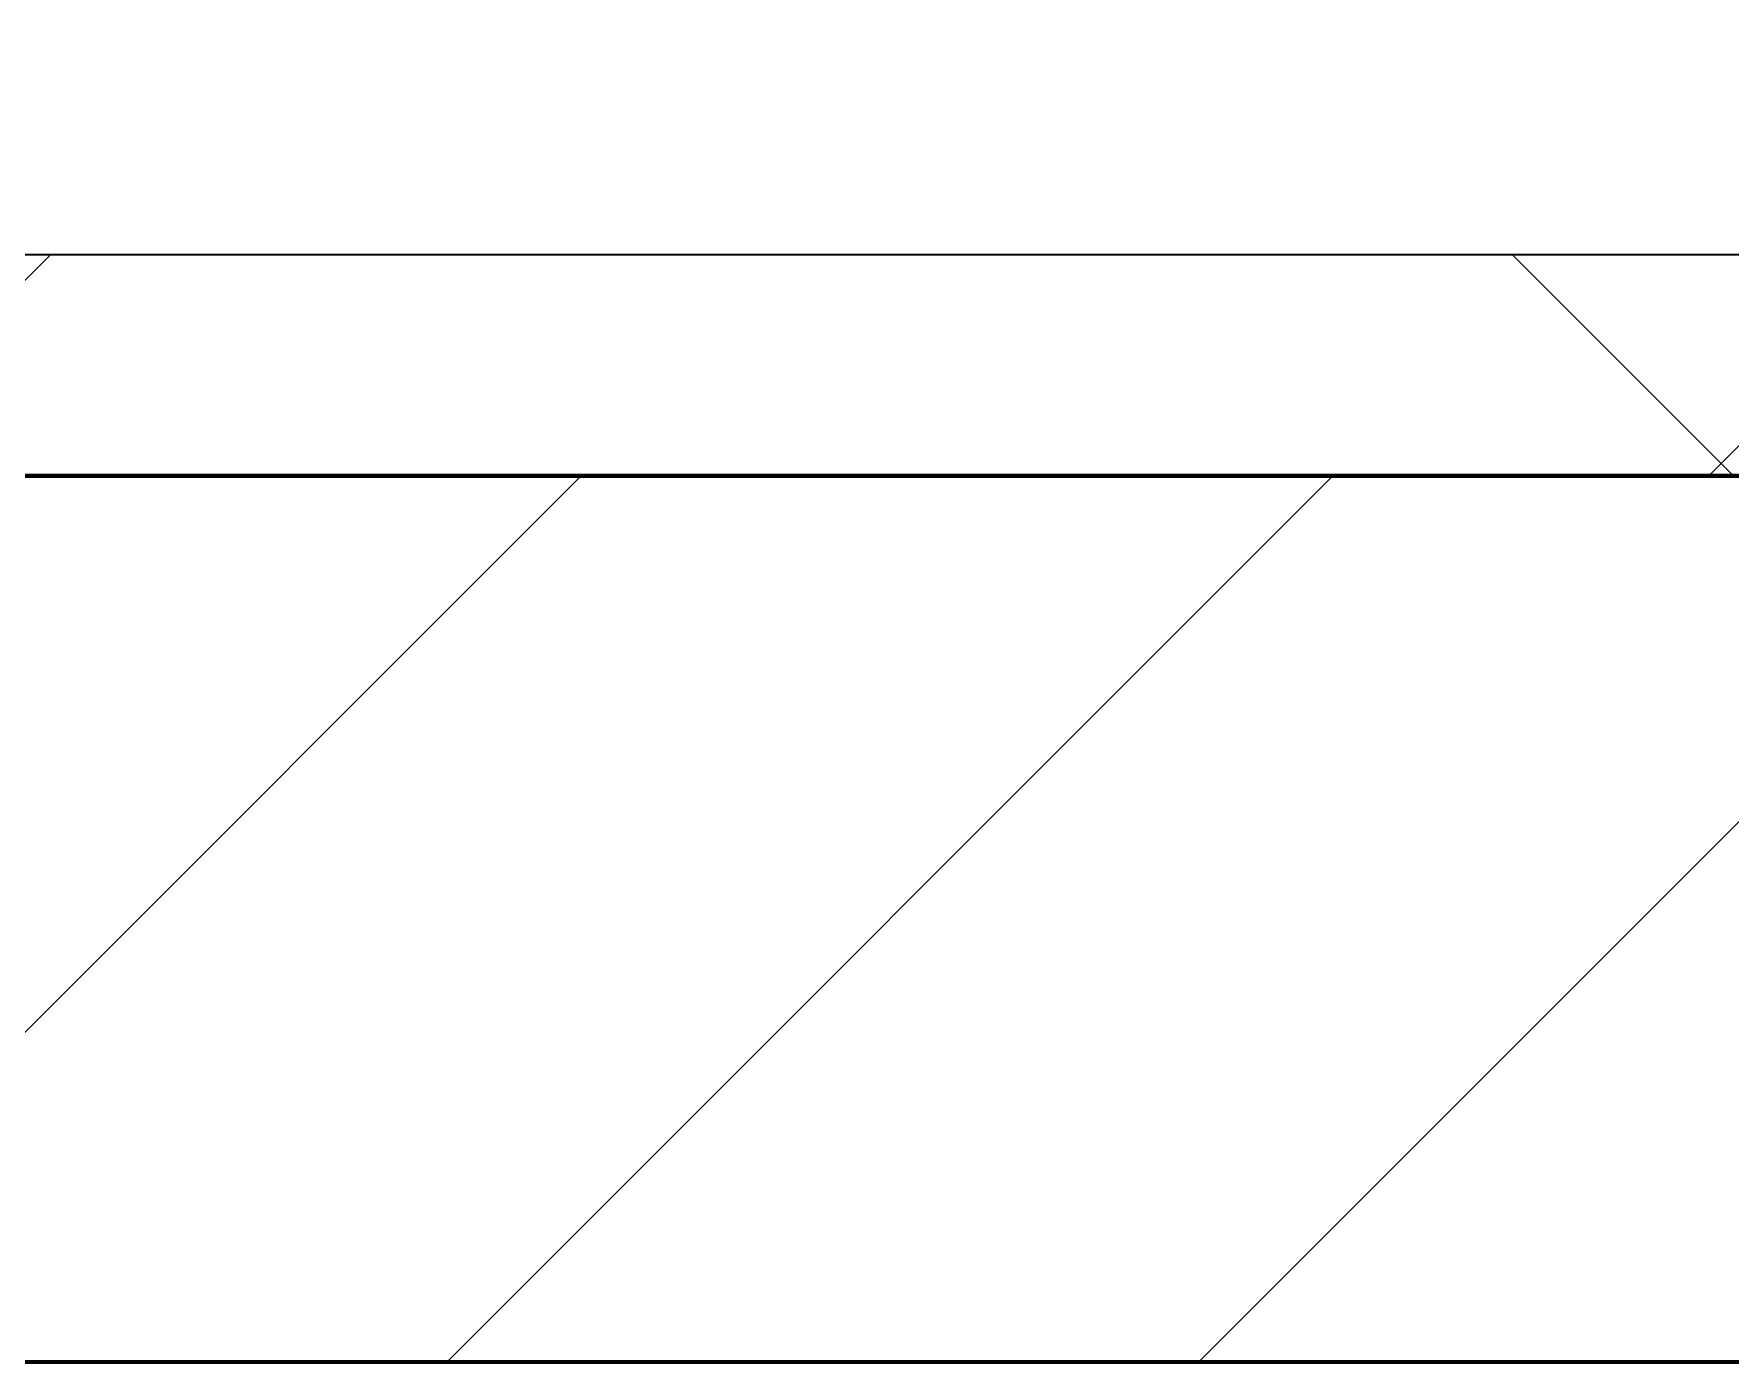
# Model space of a CAD drawing. Header units: millimetres. Extents: x -853432 to -773672, y -18171 to 22484.
# Drawn here: x -797997.1 to -797614.2, y -4021 to -3721.2 of the extents above; entities that cross this region are included whole.
import ezdxf
from ezdxf.xclip import XClip

# ---------------------------------------------------------------- set-up
doc = ezdxf.new("R2010")
doc.units = ezdxf.units.MM
doc.header["$XCLIPFRAME"] = 0
for name, color, linetype, lineweight in [('A-GLAZ-CURT', 2, 'Continuous', 9), ('A-WALL', 5, 'Continuous', 35), ('A-WALL-FNSH', 2, 'Continuous', 35), ('A-WALL-PATT', 1, 'Continuous', 35)]:
    doc.layers.add(name, color=color, linetype=linetype, lineweight=lineweight)
doc.layers.add('A11_ALU.SOLID SHEET', color=2, linetype='Continuous')

# ---------------------------------------------------------------- blocks, each defined once
blk = doc.blocks.new('PPLS-PP19_Custom Tile Pattern - Custom Tile Pattern-V148-4251-01 ENLARGED CONCOURSE LEVEL - REFLECTED CEILING PLAN - SHEET 2')
at = {"layer": 'A-GLAZ-CURT'}
for p, q in [((-300, 0), (300, 0)), ((300, 0), (-300, 0)), ((195.99, 0), (213.31, 0)), ((213.31, 0), (195.99, 0)), ((230.06, 0), (300, 0)), ((-300, -50), (300, -50)), ((300, -50), (-300, -50))]:
    blk.add_line(p, q, dxfattribs=at)
for points, knots in [([(0.98, 0), (2.32, 0), (17.56, 0), (43.36, 0), (70.92, 0), (82.12, 0), (83.66, 0)], [-5415.355463, -5415.355463, -5415.355463, -5415.355463, -5340.621928, -4573.028122, -4094.177415, -3869.465285, -3869.465285, -3869.465285, -3869.465285]), ([(103.09, 0), (101.08, 0), (86.31, 0), (63.34, 0), (35.84, 0), (13.15, 0), (5.53, 0), (1.8, 0)], [-375.435014, -375.435014, -375.435014, -375.435014, -369.147452, -330.153101, -307.516438, -285.83788, -250.29001, -250.29001, -250.29001, -250.29001]), ([(27.44, 0), (27.9, 0), (29.54, 0), (38.07, 0), (53.39, 0), (71.67, 0), (84.83, 0), (86.01, 0), (92.51, 0), (94.33, 0)], [-5037.309798, -5037.309798, -5037.309798, -5037.309798, -4887.603822, -4705.298446, -4353.683244, -3960.84581, -3759.045785, -3336.541051, -2783.776468, -2783.776468, -2783.776468, -2783.776468]), ([(136.44, 0), (121.66, 0), (86.93, 0), (51.16, 0), (31.18, 0)], [-106.750556, -106.750556, -106.750556, -106.750556, -59.610984, 0, 0, 0, 0]), ([(36.29, 0), (37.77, 0), (48.82, 0), (64.79, 0), (95.91, 0), (124.45, 0), (132.42, 0), (134.6, 0)], [-314.598523, -314.598523, -314.598523, -314.598523, -305.899624, -287.17622, -249.500363, -194.761443, -152.241002, -152.241002, -152.241002, -152.241002]), ([(69.92, 0), (74.9, 0), (97.93, 0), (120.63, 0), (138.28, 0), (138.53, 0)], [-361.476369, -361.476369, -361.476369, -361.476369, -346.313304, -291.370682, -290.5735, -290.5735, -290.5735, -290.5735]), ([(69.92, 0), (80.87, 0), (101.11, 0), (116.36, 0), (128.63, 0), (128.95, 0)], [-95.78951, -95.78951, -95.78951, -95.78951, -63.759246, -39.050993, -35.895543, -35.895543, -35.895543, -35.895543]), ([(114.39, 0), (114.2, 0), (112.08, 0), (105.42, 0), (92.38, 0), (85.59, 0), (76.16, 0), (71.09, 0), (69.92, 0)], [-8148.58938, -8148.58938, -8148.58938, -8148.58938, -8105.191388, -7723.759874, -7531.75727, -7135.649961, -6924.452779, -6863.354733, -6863.354733, -6863.354733, -6863.354733]), ([(138.87, 0), (129.66, 0), (108.86, 0), (82.15, 0), (70.09, 0)], [-454.370614, -454.370614, -454.370614, -454.370614, -401.860199, -358.877847, -358.877847, -358.877847, -358.877847]), ([(94.4, 0), (94.4, 0), (94.64, 0), (99.11, 0), (108.97, 0), (120.79, 0), (139.94, 0), (163.31, 0), (185.23, 0), (193.62, 0), (194.69, 0), (194.79, 0)], [-2348.345796, -2348.345796, -2348.345796, -2348.345796, -2310.419338, -2233.599744, -2052.234781, -1843.028543, -1530.39897, -1095.004608, -529.74427, -295.064701, -265.121568, -265.121568, -265.121568, -265.121568]), ([(129.02, 0), (129.02, 0), (124.41, 0), (122.35, 0), (114.96, 0), (108.04, 0), (103.09, 0)], [-35.386604, -35.386604, -35.386604, -35.386604, -31.430235, -22.807238, -15.488593, 0, 0, 0, 0]), ([(138.19, 0), (136.47, 0), (132.66, 0), (126.24, 0), (118.6, 0), (114.23, 0), (111.98, 0), (105.66, 0), (105.23, 0), (105.23, 0)], [-9778.307256, -9778.307256, -9778.307256, -9778.307256, -9677.714971, -9567.007022, -9453.21225, -9220.200448, -9012.77275, -8966.157302, -8929.495943, -8929.495943, -8929.495943, -8929.495943]), ([(105.26, 0), (105.52, 0), (111.01, 0), (112.65, 0), (113.59, 0)], [-8920.561005, -8920.561005, -8920.561005, -8920.561005, -8814.835624, -8577.462505, -8577.462505, -8577.462505, -8577.462505]), ([(128.58, 0), (128.8, 0), (130.16, 0), (139.26, 0), (152.67, 0), (161.24, 0), (162.19, 0), (162.75, 0)], [-633.326174, -633.326174, -633.326174, -633.326174, -627.736123, -618.981161, -602.094757, -592.980799, -581.414464, -581.414464, -581.414464, -581.414464]), ([(137.1, 0), (136, 0), (133.64, 0), (129.87, 0), (129.11, 0)], [-670.405967, -670.405967, -670.405967, -670.405967, -651.020627, -640.742133, -640.742133, -640.742133, -640.742133]), ([(157.9, 0), (156.77, 0), (151.67, 0), (144.85, 0), (139.83, 0), (138.89, 0)], [-10292.955006, -10292.955006, -10292.955006, -10292.955006, -10098.273015, -9847.788484, -9792.084155, -9792.084155, -9792.084155, -9792.084155]), ([(168.37, 0), (167.68, 0), (162.47, 0), (152.8, 0), (139.77, 0), (139.11, 0)], [-543.375029, -543.375029, -543.375029, -543.375029, -530.793311, -458.593899, -454.816382, -454.816382, -454.816382, -454.816382]), ([(193.8, 0), (193.33, 0), (190.11, 0), (183.13, 0), (171, 0), (161.95, 0), (161.28, 0), (158.35, 0), (157.85, 0), (157.77, 0)], [-11665.349007, -11665.349007, -11665.349007, -11665.349007, -11565.880756, -11105.624034, -10839.086983, -10768.332124, -10666.779182, -10580.760289, -10550.278881, -10550.278881, -10550.278881, -10550.278881]), ([(276.75, 0), (271.02, 0), (246.45, 0), (207.11, 0), (177.41, 0), (159.34, 0), (158.33, 0), (158.3, 0)], [-261.92511, -261.92511, -261.92511, -261.92511, -244.693688, -187.987675, -143.776725, -129.632772, -123.352749, -123.352749, -123.352749, -123.352749]), ([(159.07, 0), (159.13, 0), (160.84, 0), (165.21, 0), (174.15, 0), (185.98, 0), (208.82, 0), (219.42, 0), (230.06, 0)], [-115.643202, -115.643202, -115.643202, -115.643202, -114.681583, -87.660824, -65.295536, -41.623857, -24.459831, 0, 0, 0, 0]), ([(162.75, 0), (165.4, 0), (170.91, 0), (172.61, 0), (172.61, 0)], [-111.264224, -111.264224, -111.264224, -111.264224, -56.742688, -19.085662, -19.085662, -19.085662, -19.085662]), ([(247.1, 0), (246.76, 0), (245.04, 0), (238.34, 0), (226.56, 0), (221.1, 0), (200.27, 0), (182.99, 0), (174.27, 0), (169.67, 0), (168.99, 0)], [-9649.085549, -9649.085549, -9649.085549, -9649.085549, -9581.591397, -9406.094246, -9221.510254, -9016.44624, -8717.832359, -8253.978395, -8152.463617, -8069.855175, -8069.855175, -8069.855175, -8069.855175]), ([(215.22, 0), (214.62, 0), (210.55, 0), (203.98, 0), (187.54, 0), (175.3, 0), (169.49, 0)], [-203.825446, -203.825446, -203.825446, -203.825446, -198.527383, -184.406837, -162.427601, -142.916156, -142.916156, -142.916156, -142.916156]), ([(171.51, 0), (176.48, 0), (193.23, 0), (201.73, 0), (208.81, 0), (213.9, 0), (241.96, 0), (266.73, 0), (281.71, 0), (291.71, 0), (296.52, 0), (297.86, 0), (298.09, 0)], [-7971.819559, -7971.819559, -7971.819559, -7971.819559, -7784.112253, -7606.717214, -7289.299508, -7042.621073, -6582.165592, -6068.460911, -5766.029927, -5566.724884, -5280.360606, -5199.253518, -5199.253518, -5199.253518, -5199.253518]), ([(172.07, 0), (177.66, 0), (187.87, 0), (201.08, 0), (207.47, 0), (213.96, 0), (215.11, 0)], [-255.364076, -255.364076, -255.364076, -255.364076, -237.955587, -223.92608, -215.862851, -208.75215, -208.75215, -208.75215, -208.75215]), ([(300, 0), (288.22, 0), (262, 0), (230.43, 0), (219.94, 0), (219.02, 0)], [-12528.858583, -12528.858583, -12528.858583, -12528.858583, -11905.454923, -11162.864862, -10856.732305, -10856.732305, -10856.732305, -10856.732305]), ([(219.9, 0), (220.86, 0), (227.84, 0), (242.06, 0), (246.54, 0), (246.96, 0)], [-10670.940496, -10670.940496, -10670.940496, -10670.940496, -10511.382485, -9925.173265, -9834.877357, -9834.877357, -9834.877357, -9834.877357]), ([(284.76, 0), (284.76, 0), (285.09, 0), (287.47, 0), (293.59, 0), (297.76, 0), (300, 0)], [-4110.630118, -4110.630118, -4110.630118, -4110.630118, -4053.389046, -3959.664717, -3862.421465, -3746.95702, -3746.95702, -3746.95702, -3746.95702]), ([(297.38, 0), (295.84, 0), (291.62, 0), (285.38, 0), (284.87, 0)], [-4803.172655, -4803.172655, -4803.172655, -4803.172655, -4358.271401, -4143.037883, -4143.037883, -4143.037883, -4143.037883])]:
    blk.add_open_spline(points, degree=3, knots=knots, dxfattribs=at)
for points in [[(84.06, 0), (83.48, 0), (82.41, 0), (81.72, 0)], [(168.74, 0), (168.74, 0), (169.81, 0), (171.51, 0)], [(195.11, 0), (194.91, 0), (194.44, 0), (193.8, 0)], [(300, 0), (292.32, 0), (284.63, 0), (276.95, 0)]]:
    blk.add_open_spline(points, degree=3, dxfattribs=at)
blk = doc.blocks.new('PPLS-PP19_Custom Tile Pattern - Custom Tile Pattern-V149-4251-01 ENLARGED CONCOURSE LEVEL - REFLECTED CEILING PLAN - SHEET 2')
at = {"layer": 'A-GLAZ-CURT'}
for p, q in [((-300, 0), (300, 0)), ((300, 0), (-300, 0)), ((-293.07, 0), (-275.75, 0)), ((-275.75, 0), (-293.07, 0)), ((-222.32, 0), (-205, 0)), ((-205, 0), (-222.32, 0)), ((-300, -50), (300, -50)), ((300, -50), (-300, -50))]:
    blk.add_line(p, q, dxfattribs=at)
at = {"layer": 'A-GLAZ-CURT', "flags": 128}
for points in [[(-300, 0), (-291.56, 0), (-283.3, 0), (-275.2, 0), (-267.26, 0), (-259.45, 0), (-251.77, 0), (-244.2, 0), (-236.74, 0), (-229.36, 0), (-222.06, 0), (-214.83, 0), (-207.71, 0), (-200.76, 0), (-194.02, 0), (-187.54, 0), (-181.38, 0), (-175.58, 0), (-170.25, 0), (-165.64, 0), (-162.01, 0), (-159.53, 0), (-157.46, 0), (-154.52, 0), (-149.42, 0), (-141.84, 0), (-132.81, 0)], [(-185.35, 0), (-190.44, 0), (-196.37, 0), (-202.58, 0), (-209.04, 0), (-215.73, 0), (-222.63, 0), (-229.72, 0), (-236.97, 0), (-244.39, 0), (-251.96, 0), (-259.67, 0), (-267.51, 0), (-275.48, 0), (-283.55, 0), (-291.73, 0), (-300, 0)], [(-125.17, 0), (-128.55, 0), (-134.16, 0), (-140.03, 0), (-145.5, 0), (-150.63, 0), (-155.53, 0), (-160.27, 0), (-164.95, 0), (-169.65, 0), (-174.47, 0), (-179.49, 0), (-184.81, 0)]]:
    blk.add_lwpolyline(points, dxfattribs=at)
at = {"layer": 'A-GLAZ-CURT'}
for points, knots in [([(-300, 0), (-284.65, 0), (-236.57, 0), (-174.61, 0), (-129.95, 0), (-110.8, 0), (-99.5, 0), (-91.46, 0)], [-5323.127839, -5323.127839, -5323.127839, -5323.127839, -4502.809032, -2700.551212, -1002.059161, -460.363443, 0, 0, 0, 0]), ([(-116.42, 0), (-122.26, 0), (-150.39, 0), (-202.69, 0), (-262.56, 0), (-294.48, 0), (-300, 0)], [-17697.986349, -17697.986349, -17697.986349, -17697.986349, -17136.203329, -15131.813646, -13729.592194, -13439.944408, -13439.944408, -13439.944408, -13439.944408]), ([(-137.88, 0), (-140.56, 0), (-147.66, 0), (-147.69, 0), (-158.72, 0), (-174.02, 0), (-185.59, 0), (-209.77, 0), (-232.01, 0), (-255.22, 0), (-262.59, 0), (-264.9, 0), (-265.4, 0)], [-3187.727384, -3187.727384, -3187.727384, -3187.727384, -2919.378265, -2477.344047, -2237.412286, -2029.680487, -1755.085331, -1400.429864, -858.079193, -543.655514, -208.940337, 0, 0, 0, 0]), ([(-258.6, 0), (-257.91, 0), (-254.26, 0), (-241.25, 0), (-225.99, 0), (-213.1, 0), (-200.2, 0), (-191.67, 0), (-186.07, 0), (-185.9, 0)], [-5722.54675, -5722.54675, -5722.54675, -5722.54675, -5657.471696, -5413.335975, -5017.494783, -4832.723979, -4666.091899, -4349.945572, -4339.918005, -4339.918005, -4339.918005, -4339.918005]), ([(-133.82, 0), (-135.51, 0), (-137.8, 0), (-149.31, 0), (-162.01, 0), (-177.91, 0), (-199.46, 0), (-216.65, 0), (-231.26, 0), (-233.46, 0), (-234, 0)], [-2731.647847, -2731.647847, -2731.647847, -2731.647847, -2418.507304, -2308.929706, -2113.765672, -1763.376603, -1422.553702, -978.033455, -846.069444, -682.911962, -682.911962, -682.911962, -682.911962]), ([(-233.49, 0), (-233.44, 0), (-232.38, 0), (-230.74, 0), (-225.3, 0), (-223.63, 0)], [-455.274641, -455.274641, -455.274641, -455.274641, -440.605512, -119.536984, 0, 0, 0, 0]), ([(-223.63, 0), (-219.39, 0), (-206.47, 0), (-193.97, 0), (-186.42, 0)], [-5463.295695, -5463.295695, -5463.295695, -5463.295695, -5161.076232, -4755.090697, -4755.090697, -4755.090697, -4755.090697]), ([(-185.53, 0), (-180.42, 0), (-169.02, 0), (-152.12, 0), (-136.84, 0), (-127.33, 0), (-124.19, 0), (-123.43, 0), (-123.28, 0)], [-4739.070012, -4739.070012, -4739.070012, -4739.070012, -4465.409639, -4149.119819, -3839.893365, -3647.167523, -3488.92562, -3439.852845, -3439.852845, -3439.852845, -3439.852845]), ([(-185.37, 0), (-179.72, 0), (-171.24, 0), (-158.7, 0), (-157.22, 0)], [-4329.561039, -4329.561039, -4329.561039, -4329.561039, -4000.813434, -3840.635403, -3840.635403, -3840.635403, -3840.635403]), ([(-152.35, 0), (-151.03, 0), (-147.71, 0), (-143.57, 0), (-138.62, 0)], [-3494.978217, -3494.978217, -3494.978217, -3494.978217, -3371.022232, -3227.460399, -3227.460399, -3227.460399, -3227.460399]), ([(-118.78, 0), (-121.86, 0), (-126.28, 0), (-136.96, 0), (-147.46, 0), (-150.03, 0), (-150.57, 0)], [-5938.474035, -5938.474035, -5938.474035, -5938.474035, -5700.061948, -5508.838257, -5298.784692, -5196.16478, -5196.16478, -5196.16478, -5196.16478]), ([(-150.34, 0), (-150.07, 0), (-147.75, 0), (-142.6, 0), (-127.26, 0), (-107.3, 0), (-90.42, 0), (-75.26, 0), (-68.41, 0), (-65.12, 0), (-63.63, 0)], [-4948.728362, -4948.728362, -4948.728362, -4948.728362, -4883.323924, -4440.880425, -4054.690705, -3793.097032, -3402.597032, -3144.956779, -3050.982048, -2969.237017, -2969.237017, -2969.237017, -2969.237017]), ([(-116.66, 0), (-123.83, 0), (-133.98, 0), (-147.74, 0), (-149.07, 0)], [-6858.444941, -6858.444941, -6858.444941, -6858.444941, -6449.282163, -6277.220794, -6277.220794, -6277.220794, -6277.220794]), ([(-148.23, 0), (-146.94, 0), (-140.15, 0), (-137.28, 0), (-133.93, 0), (-128.78, 0), (-126.5, 0)], [-6162.058746, -6162.058746, -6162.058746, -6162.058746, -6017.569127, -5560.701257, -5364.112219, -5231.017328, -5231.017328, -5231.017328, -5231.017328]), ([(-116.68, 0), (-120.05, 0), (-127.34, 0), (-139.03, 0), (-146.11, 0), (-146.95, 0)], [-1120.9132, -1120.9132, -1120.9132, -1120.9132, -945.742622, -741.901385, -489.130243, -489.130243, -489.130243, -489.130243]), ([(-146.69, 0), (-146.59, 0), (-145.49, 0), (-135.69, 0), (-128.29, 0), (-125.15, 0)], [-420.34245, -420.34245, -420.34245, -420.34245, -406.956646, -290.263673, 0, 0, 0, 0])]:
    blk.add_open_spline(points, degree=3, knots=knots, dxfattribs=at)
blk = doc.blocks.new('*U634')
at = {"layer": 'A-GLAZ-CURT'}
for name, p in [('PPLS-PP19_Custom Tile Pattern - Custom Tile Pattern-V148-4251-01 ENLARGED CONCOURSE LEVEL - REFLECTED CEILING PLAN - SHEET 2', (37802.37, -7350)), ('PPLS-PP19_Custom Tile Pattern - Custom Tile Pattern-V149-4251-01 ENLARGED CONCOURSE LEVEL - REFLECTED CEILING PLAN - SHEET 2', (38402.37, -7350))]:
    blk.add_blockref(name, p, dxfattribs=at)
blk = doc.blocks.new('*U1213')
blk.add_lwpolyline([(22690, -750), (19166.45, -750), (19116.45, -700), (18966.44, -550), (-101025.39, -550), (-101025.39, -6704.96), (-96300, -6704.96), (-96300, -7350), (-94497.63, -7350), (17250, -7350), (17250, -6849.96), (18300, -6849.96), (22690, -6849.96)], close=True)

msp = doc.modelspace()

# ---------------------------------------------------------------- block references
at = {"layer": 'A11_ALU.SOLID SHEET'}
ref = msp.add_blockref('*U1213', (-744682.37, 3579.02), dxfattribs=at)
XClip(ref).set_block_clipping_path([(-104690.1238047112, -9620.0029952966), (-34092.6543255156, 14392.9971737705)])

# ---------------------------------------------------------------- next in the draw order: hatches: boundary and pattern name
at = {"layer": 'A-WALL-PATT', "lineweight": 9}
h = msp.add_hatch(dxfattribs=at)
h.set_pattern_fill('FP_4', color=256, style=0, pattern_type=2)
h.set_pattern_definition([(45, (0, 0), (-212.13203, 212.13203), []), (135, (0, 0), (-212.13203, -212.13203), [])])
h.paths.add_polyline_path([(-779464.45, -3820.98), (-778775.03, -3820.98), (-778775.03, -3770.98), (-827933.88, -3770.98), (-828045.79, -3820.98), (-779602.34, -3820.98)])
h.paths.add_polyline_path([(-828965.42, -3820.98), (-828156.1, -3820.98), (-828044.19, -3770.98), (-841032.37, -3770.98), (-841032.37, -3820.98), (-829103.3, -3820.98)])
h = msp.add_hatch(dxfattribs=at)
h.set_pattern_fill('FP_2', color=256, style=0, pattern_type=2)
h.set_pattern_definition([(45, (0, 0), (-84.852814, 84.852814), [])])
h.paths.add_polyline_path([(-779326.57, -4020.98), (-778775.03, -4020.98), (-778775.03, -3820.98), (-828045.79, -3820.98), (-828336.65, -3950.93), (-828355, -3909.85), (-828156.1, -3820.98), (-841232.37, -3820.98), (-841232.37, -4020.98), (-779878.11, -4020.98)])
h.paths.add_polyline_path([(-828280, -3860.98), (-828285, -3859.64), (-828288.66, -3855.98), (-828289.66, -3848.39), (-828287.07, -3844.76), (-828282.59, -3841.32), (-828280, -3840.98), (-828272.93, -3843.91), (-828270.34, -3848.39), (-828270.34, -3851.81), (-828272.93, -3858.05), (-828279.18, -3860.64)])

# ---------------------------------------------------------------- next in the draw order: linework, layer by layer
at = {"layer": 'A-WALL', "color": 7, "lineweight": 70}
for p, q in [((-798380, -3820.98), (-795980, -3820.98)), ((-795980, -3820.98), (-798380, -3820.98)), ((-795980, -4020.98), (-798380, -4020.98))]:
    msp.add_line(p, q, dxfattribs=at)
at = {"layer": 'A-WALL-FNSH', "color": 250}
msp.add_line((-798380, -3770.98), (-795980, -3770.98), dxfattribs=at)

# ---------------------------------------------------------------- next in the draw order: block references
msp.add_blockref('*U634', (-835882.37, 3579.02))

doc.saveas('drawing.dxf')
